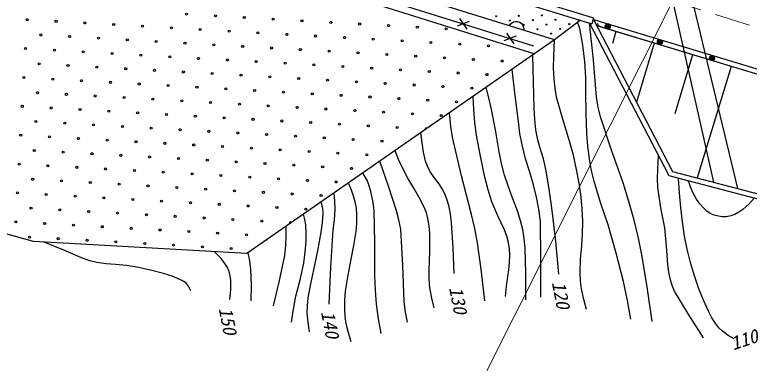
# Model space of a CAD drawing. Units: millimetres, scale not verified. Extents: x 40000 to 680000, y 20000 to 380000.
# Drawn here: x 76622 to 148558, y 263095 to 297191 of the extents above; entities that cross this region are included whole.
import ezdxf
from ezdxf.enums import TextEntityAlignment as Align

# ---------------------------------------------------------------- set-up
doc = ezdxf.new("R2010")
doc.units = ezdxf.units.MM
doc.header["$LTSCALE"] = 1000
doc.linetypes.add('CHAIN', pattern=[18.5, 12, -1.5, 3.5, -1.5])
for name, color, linetype, lineweight in [('M-BGD', 7, 'Continuous', 25), ('M-BMK', 2, 'CHAIN', 13), ('M-STR-HTXT', 7, 'Continuous', 13)]:
    doc.layers.add(name, color=color, linetype=linetype, lineweight=lineweight)
doc.styles.add('ＭＳ ゴシック', font='')
doc.styles.get('ＭＳ ゴシック').set_extended_font_data('MS Gothic')

msp = doc.modelspace()

# ---------------------------------------------------------------- linework, layer by layer
at = {"layer": 'M-BGD'}
for p, q in [((147426, 280181), (139097, 314758)), ((137503, 314342), (145066, 280801)), ((129487, 294718), (77266, 311169)), ((76875, 309951), (127426, 294146)), ((76664, 309295), (127549, 293375)), ((106497, 305082), (133311, 296889)), ((106322, 304508), (133136, 296315)), ((121130, 296536), (119936, 296066)), ((120176, 296834), (120890, 295768)), ((125280, 296378), (125466, 296492)), ((125466, 296492), (125650, 296529)), ((125650, 296529), (125834, 296526)), ((125834, 296526), (126056, 296456)), ((126056, 296456), (126208, 296353)), ((132038, 296650), (129487, 294718)), ((131874, 296137), (131747, 296430)), ((140710, 281430), (132908, 296384)), ((133285, 292757), (132908, 296384)), ((133311, 296889), (133136, 296315)), ((133292, 296730), (164339, 287363)), ((133292, 296730), (141050, 281857)), ((125041, 296119), (125150, 296265)), ((125150, 296265), (125280, 296378)), ((126208, 296353), (126338, 296217)), ((126338, 296217), (126428, 296016)), ((126428, 296016), (126470, 295850)), ((126470, 295850), (126472, 295668)), ((131977, 295837), (131874, 296137)), ((132249, 294201), (131977, 295837)), ((163804, 287002), (133615, 296110)), ((133731, 296253), (133734, 296306)), ((133742, 296206), (133731, 296253)), ((133734, 296306), (133743, 296348)), ((133761, 296157), (133742, 296206)), ((133788, 296117), (133761, 296157)), ((133824, 296080), (133788, 296117)), ((133863, 296055), (133824, 296080)), ((133910, 296036), (133863, 296055)), ((134149, 295964), (133910, 296036)), ((134149, 295964), (134627, 295819)), ((165280, 286533), (134627, 295819)), ((125726, 295099), (124531, 294629)), ((124772, 295398), (125486, 294331)), ((135494, 295542), (135146, 294390)), ((129487, 294718), (99351, 273827)), ((129442, 293910), (129487, 294718)), ((139252, 294406), (137510, 288645)), ((129407, 293111), (129442, 293910)), ((132459, 292568), (132249, 294201)), ((127412, 290633), (127352, 293239)), ((129393, 292001), (129407, 293111)), ((143010, 293269), (141268, 287508)), ((132537, 291054), (132459, 292568)), ((133606, 289136), (133285, 292757)), ((146768, 292133), (143468, 281221)), ((125644, 289296), (125334, 291839)), ((129439, 290893), (129393, 292001)), ((127485, 288029), (127412, 290633)), ((129532, 289999), (129439, 290893)), ((132554, 289547), (132537, 291054)), ((123043, 289075), (122803, 290085)), ((129684, 289115), (129532, 289999)), ((121551, 288555), (121518, 289194)), ((125942, 286745), (125644, 289296)), ((132567, 287559), (132554, 289547)), ((121587, 287926), (121551, 288555)), ((123273, 288072), (123043, 289075)), ((130289, 286961), (129684, 289115)), ((133768, 288151), (133606, 289136)), ((121686, 286661), (121587, 287926)), ((123699, 285930), (123273, 288072)), ((127544, 286979), (127485, 288029)), ((133987, 287188), (133768, 288151)), ((119216, 287462), (119206, 287592)), ((119226, 287332), (119216, 287462)), ((119325, 286258), (119226, 287332)), ((132641, 285572), (132567, 287559)), ((135068, 283951), (133987, 287188)), ((121845, 285403), (121686, 286661)), ((126102, 285588), (125942, 286745)), ((127663, 285939), (127544, 286979)), ((130950, 284832), (130289, 286961)), ((116455, 285145), (116390, 285639)), ((119481, 285203), (119325, 286258)), ((124065, 283780), (123699, 285930)), ((126320, 284451), (126102, 285588)), ((127833, 285080), (127663, 285939)), ((116521, 284662), (116455, 285145)), ((120388, 281422), (119481, 285203)), ((122229, 283339), (121845, 285403)), ((128062, 284233), (127833, 285080)), ((132743, 284326), (132641, 285572)), ((116664, 283755), (116521, 284662)), ((126657, 283104), (126320, 284451)), ((128390, 283089), (128062, 284233)), ((131327, 283444), (130950, 284832)), ((132906, 283087), (132743, 284326)), ((114213, 283043), (113868, 283891)), ((116864, 282871), (116664, 283755)), ((124298, 282637), (124065, 283780)), ((131644, 282050), (131327, 283444)), ((136206, 280734), (135068, 283951)), ((112389, 282819), (112376, 282856)), ((112403, 282781), (112389, 282819)), ((113241, 280411), (112403, 282781)), ((114589, 282208), (114213, 283043)), ((117041, 282364), (116864, 282871)), ((122673, 281287), (122229, 283339)), ((127051, 281775), (126657, 283104)), ((128661, 281930), (128390, 283089)), ((133120, 281928), (132906, 283087)), ((139586, 282081), (139629, 282741)), ((139629, 282741), (139680, 283403)), ((115117, 281205), (114589, 282208)), ((117276, 281878), (117041, 282364)), ((124589, 281509), (124298, 282637)), ((131895, 280713), (131644, 282050)), ((139562, 281182), (139586, 282081)), ((110929, 281347), (110699, 281694)), ((111126, 280994), (110929, 281347)), ((117689, 281252), (117276, 281878)), ((121354, 277658), (120388, 281422)), ((122980, 280075), (122673, 281287)), ((125208, 279689), (124589, 281509)), ((127412, 280561), (127051, 281775)), ((128976, 280117), (128661, 281930)), ((133391, 280793), (133120, 281928)), ((153522, 278062), (140710, 281430)), ((141050, 281857), (153404, 278610)), ((109406, 280498), (109308, 280729)), ((111333, 280455), (111126, 280994)), ((115694, 280240), (115117, 281205)), ((118149, 280667), (117689, 281252)), ((118458, 280215), (118149, 280667)), ((127712, 279342), (127412, 280561)), ((132086, 279366), (131895, 280713)), ((134031, 278714), (133391, 280793)), ((136770, 278913), (136206, 280734)), ((139598, 280297), (139562, 281182)), ((141733, 279761), (141636, 281186)), ((142692, 280640), (142579, 280938)), ((142805, 280352), (142692, 280640)), ((109500, 280276), (109406, 280498)), ((109767, 279585), (109500, 280276)), ((111484, 279892), (111333, 280455)), ((111681, 278980), (111484, 279892)), ((114021, 278024), (113241, 280411)), ((116228, 279321), (115694, 280240)), ((118713, 279738), (118458, 280215)), ((123341, 278890), (122980, 280075)), ((129228, 278307), (128976, 280117)), ((139909, 278306), (139598, 280297)), ((143073, 279742), (142805, 280352)), ((107974, 278947), (107915, 279764)), ((109975, 278879), (109767, 279585)), ((116713, 278368), (116228, 279321)), ((118954, 279142), (118713, 279738)), ((119138, 278528), (118954, 279142)), ((125882, 277894), (125208, 279689)), ((127935, 278176), (127712, 279342)), ((132195, 278162), (132086, 279366)), ((141850, 278339), (141733, 279761)), ((143394, 279158), (143073, 279742)), ((143718, 278690), (143394, 279158)), ((149036, 279241), (148502, 278667)), ((106665, 278771), (106636, 278878)), ((106690, 278674), (106665, 278771)), ((106784, 278226), (106690, 278674)), ((107995, 278142), (107974, 278947)), ((110083, 278261), (109975, 278879)), ((111817, 278063), (111681, 278980)), ((119304, 277704), (119138, 278528)), ((123929, 277517), (123341, 278890)), ((134729, 276651), (134031, 278714)), ((137272, 277087), (136770, 278913)), ((144091, 278257), (143718, 278690)), ((148502, 278667), (147919, 278128)), ((78453, 275006), (68361, 277803)), ((105041, 277170), (104906, 277678)), ((106750, 276849), (106819, 277770)), ((106819, 277770), (106784, 278226)), ((107925, 277141), (107995, 278142)), ((110131, 277632), (110083, 278261)), ((111885, 274862), (111817, 278063)), ((114251, 277124), (114021, 278024)), ((116933, 277810), (116713, 278368)), ((117090, 277244), (116933, 277810)), ((119409, 276881), (119304, 277704)), ((126155, 277036), (125882, 277894)), ((128098, 277002), (127935, 278176)), ((129598, 275055), (129228, 278307)), ((132244, 276963), (132195, 278162)), ((140278, 276334), (139909, 278306)), ((142008, 276931), (141850, 278339)), ((144396, 277982), (144091, 278257)), ((144729, 277763), (144396, 277982)), ((145124, 277589), (144729, 277763)), ((147545, 277868), (147128, 277652)), ((147919, 278128), (147545, 277868)), ((105133, 276654), (105041, 277170)), ((107794, 276140), (107925, 277141)), ((110125, 276800), (110131, 277632)), ((114421, 276210), (114251, 277124)), ((117214, 276527), (117090, 277244)), ((121674, 276278), (121354, 277658)), ((124573, 276164), (123929, 277517)), ((126367, 276173), (126155, 277036)), ((128146, 273285), (128098, 277002)), ((132224, 275773), (132244, 276963)), ((137697, 275318), (137272, 277087)), ((145532, 277476), (145124, 277589)), ((145931, 277423), (145532, 277476)), ((146330, 277431), (145931, 277423)), ((146742, 277513), (146330, 277431)), ((147128, 277652), (146742, 277513)), ((103200, 276052), (103198, 276494)), ((105174, 275826), (105133, 276654)), ((106621, 275937), (106750, 276849)), ((110060, 275983), (110125, 276800)), ((117277, 275811), (117214, 276527)), ((119563, 274379), (119409, 276881)), ((121936, 274885), (121674, 276278)), ((135519, 273882), (134729, 276651)), ((140455, 274551), (140278, 276334)), ((142224, 275538), (142008, 276931)), ((103170, 274621), (103198, 275611)), ((103198, 275611), (103200, 276052)), ((105155, 275006), (105174, 275826)), ((106296, 274081), (106621, 275937)), ((107571, 272507), (107794, 276140)), ((109847, 274615), (110060, 275983)), ((114619, 272649), (114421, 276210)), ((117265, 274006), (117277, 275811)), ((124802, 275537), (124573, 276164)), ((124970, 274901), (124802, 275537)), ((126515, 275266), (126367, 276173)), ((132145, 274587), (132224, 275773)), ((142488, 274245), (142224, 275538)), ((99351, 273827), (78453, 275006)), ((81426, 274163), (79500, 274947)), ((105074, 273951), (105155, 275006)), ((111893, 271667), (111885, 274862)), ((122329, 272044), (121936, 274885)), ((125072, 274292), (124970, 274901)), ((126602, 274362), (126515, 275266)), ((129908, 271804), (129598, 275055)), ((138063, 273536), (137697, 275318)), ((83334, 273351), (81426, 274163)), ((103082, 273649), (103170, 274621)), ((105911, 272235), (106296, 274081)), ((109576, 273267), (109847, 274615)), ((119657, 271878), (119563, 274379)), ((125113, 273675), (125072, 274292)), ((126669, 271830), (126602, 274362)), ((132044, 273282), (132145, 274587)), ((140572, 272763), (140455, 274551)), ((142809, 272968), (142488, 274245)), ((96292, 273901), (96184, 274006)), ((96392, 273804), (96292, 273901)), ((96828, 273352), (96392, 273804)), ((99644, 273113), (99472, 273911)), ((102552, 271184), (103082, 273649)), ((104933, 272900), (105074, 273951)), ((117193, 272213), (117265, 274006)), ((125086, 272949), (125113, 273675)), ((136248, 271109), (135519, 273882)), ((138591, 270350), (138063, 273536)), ((83993, 273123), (83334, 273351)), ((84669, 272953), (83993, 273123)), ((85585, 272827), (84669, 272953)), ((86508, 272760), (85585, 272827)), ((87559, 272663), (86508, 272760)), ((88593, 272507), (87559, 272663)), ((97214, 272866), (96828, 273352)), ((97447, 272480), (97214, 272866)), ((99758, 272316), (99644, 273113)), ((104571, 271274), (104933, 272900)), ((109273, 271709), (109576, 273267)), ((114756, 269100), (114619, 272649)), ((124999, 272227), (125086, 272949)), ((128133, 269566), (128146, 273285)), ((132003, 271979), (132044, 273282)), ((140673, 272005), (140572, 272763)), ((143190, 271662), (142809, 272968)), ((89907, 272219), (88593, 272507)), ((91205, 271873), (89907, 272219)), ((97621, 272079), (97447, 272480)), ((97731, 271648), (97621, 272079)), ((99801, 270755), (99758, 272316)), ((105611, 270872), (105911, 272235)), ((107409, 268869), (107571, 272507)), ((117209, 271334), (117193, 272213)), ((122661, 269205), (122329, 272044)), ((124819, 270932), (124999, 272227)), ((132036, 271168), (132003, 271979)), ((140830, 271270), (140673, 272005)), ((92040, 271602), (91205, 271873)), ((92873, 271269), (92040, 271602)), ((93181, 271096), (92873, 271269)), ((97780, 271202), (97731, 271648)), ((97772, 270271), (97780, 271202)), ((104153, 269671), (104571, 271274)), ((109032, 270150), (109273, 271709)), ((111943, 270260), (111893, 271667)), ((117285, 270460), (117209, 271334)), ((126675, 269304), (126669, 271830)), ((141012, 270701), (140830, 271270)), ((143624, 270388), (143190, 271662)), ((93438, 270884), (93181, 271096)), ((93678, 270560), (93438, 270884)), ((93874, 270194), (93678, 270560)), ((99784, 269210), (99801, 270755)), ((101961, 268726), (102552, 271184)), ((105368, 269491), (105611, 270872)), ((124700, 269639), (124819, 270932)), ((132128, 270365), (132036, 271168)), ((136637, 269253), (136248, 271109)), ((141246, 270163), (141012, 270701)), ((97704, 269349), (97772, 270271)), ((108957, 269285), (109032, 270150)), ((112052, 268868), (111943, 270260)), ((117460, 269478), (117285, 270460)), ((132340, 269351), (132128, 270365)), ((139057, 267168), (138591, 270350)), ((142632, 267851), (141246, 270163)), ((144065, 269276), (143624, 270388)), ((103917, 268394), (104153, 269671)), ((105290, 268733), (105368, 269491)), ((108943, 268423), (108957, 269285)), ((114890, 268094), (114756, 269100)), ((117695, 268505), (117460, 269478)), ((132613, 268347), (132340, 269351)), ((136967, 267395), (136637, 269253)), ((144562, 268183), (144065, 269276)), ((103740, 267104), (103917, 268394)), ((105273, 267985), (105290, 268733)), ((108988, 267683), (108943, 268423)), ((112256, 267438), (112052, 268868)), ((105347, 267074), (105273, 267985)), ((109091, 266961), (108988, 267683)), ((115083, 267105), (114890, 268094)), ((144066, 265576), (142632, 267851)), ((144892, 267553), (144562, 268183)), ((105480, 266175), (105347, 267074)), ((109309, 266070), (109091, 266961)), ((112520, 266016), (112256, 267438)), ((145270, 266959), (144892, 267553)), ((145581, 266573), (145270, 266959)), ((145936, 266230), (145581, 266573)), ((146492, 265829), (145936, 266230)), ((109583, 265204), (109309, 266070)), ((147090, 265473), (146492, 265829))]:
    msp.add_line(p, q, dxfattribs=at)
for centre, radius in [((93457, 297238), 99.5), ((96281, 297078), 99.5), ((126000, 297082), 49.8), ((128236, 297119), 49.8), ((77846, 296702), 99.5), ((80670, 296543), 99.5), ((83494, 296384), 99.5), ((99105, 296919), 99.5), ((101929, 296760), 99.5), ((104753, 296600), 99.5), ((107577, 296441), 99.5), ((110401, 296282), 99.5), ((123765, 297045), 49.8), ((125113, 296620), 49.8), ((127349, 296657), 49.8), ((129585, 296694), 49.8), ((86318, 296224), 99.5), ((89142, 296065), 99.5), ((91966, 295905), 99.5), ((94789, 295746), 99.5), ((97613, 295587), 99.5), ((113225, 296122), 99.5), ((116049, 295963), 99.5), ((118873, 295804), 99.5), ((126462, 296195), 49.8), ((127811, 295771), 49.8), ((128698, 296232), 49.8), ((130047, 295808), 49.8), ((130934, 296270), 49.8), ((134700, 296057), 249), ((134700, 296057), 220), ((134700, 296057), 191), ((134700, 296057), 161), ((134700, 296057), 132), ((134700, 296057), 97.5), ((134700, 296057), 67.5), ((134700, 296057), 38.7), ((134700, 296057), 7.5), ((79178, 295211), 99.5), ((82002, 295051), 99.5), ((84826, 294892), 99.5), ((100437, 295427), 99.5), ((103261, 295268), 99.5), ((106085, 295109), 99.5), ((108909, 294949), 99.5), ((129160, 295346), 49.8), ((87650, 294733), 99.5), ((90474, 294573), 99.5), ((93298, 294414), 99.5), ((96122, 294254), 99.5), ((111733, 294790), 99.5), ((114557, 294631), 99.5), ((117381, 294471), 99.5), ((120205, 294312), 99.5), ((123029, 294153), 99.5), ((139808, 294509), 249), ((139808, 294509), 220), ((139808, 294509), 191), ((139808, 294509), 161), ((139808, 294509), 132), ((139808, 294509), 97.5), ((139808, 294509), 67.5), ((139808, 294509), 38.7), ((139808, 294509), 7.5), ((77687, 293878), 99.5), ((80510, 293719), 99.5), ((83334, 293560), 99.5), ((98946, 294095), 99.5), ((101770, 293936), 99.5), ((104594, 293776), 99.5), ((107417, 293617), 99.5), ((110241, 293458), 99.5), ((86158, 293400), 99.5), ((88982, 293241), 99.5), ((91806, 293082), 99.5), ((94630, 292922), 99.5), ((97454, 292763), 99.5), ((113065, 293298), 99.5), ((115889, 293139), 99.5), ((118713, 292980), 99.5), ((121537, 292820), 99.5), ((144917, 292962), 249), ((144917, 292962), 220), ((144917, 292962), 191), ((144917, 292962), 161), ((144917, 292962), 132), ((144917, 292962), 97.5), ((144917, 292962), 67.5), ((144917, 292962), 38.7), ((144917, 292962), 7.5), ((79019, 292387), 99.5), ((81843, 292227), 99.5), ((84667, 292068), 99.5), ((100278, 292603), 99.5), ((103102, 292444), 99.5), ((105926, 292285), 99.5), ((108750, 292125), 99.5), ((111574, 291966), 99.5), ((124361, 292661), 99.5), ((87491, 291909), 99.5), ((90315, 291749), 99.5), ((93138, 291590), 99.5), ((95962, 291431), 99.5), ((98786, 291271), 99.5), ((114398, 291807), 99.5), ((117222, 291647), 99.5), ((120046, 291488), 99.5), ((122869, 291329), 99.5), ((77527, 291054), 99.5), ((80351, 290895), 99.5), ((83175, 290736), 99.5), ((85999, 290576), 99.5), ((101610, 291112), 99.5), ((104434, 290952), 99.5), ((107258, 290793), 99.5), ((110082, 290634), 99.5), ((88823, 290417), 99.5), ((91647, 290258), 99.5), ((94471, 290098), 99.5), ((97295, 289939), 99.5), ((112906, 290474), 99.5), ((115730, 290315), 99.5), ((118554, 290156), 99.5), ((121378, 289996), 99.5), ((78859, 289563), 99.5), ((81683, 289403), 99.5), ((84507, 289244), 99.5), ((100119, 289780), 99.5), ((102943, 289620), 99.5), ((105766, 289461), 99.5), ((108590, 289301), 99.5), ((111414, 289142), 99.5), ((87331, 289085), 99.5), ((90155, 288925), 99.5), ((92979, 288766), 99.5), ((95803, 288607), 99.5), ((98627, 288447), 99.5), ((114238, 288983), 99.5), ((117062, 288823), 99.5), ((119886, 288664), 99.5), ((77368, 288230), 99.5), ((80192, 288071), 99.5), ((83016, 287912), 99.5), ((85840, 287752), 99.5), ((101451, 288288), 99.5), ((104275, 288129), 99.5), ((107099, 287969), 99.5), ((109923, 287810), 99.5), ((112747, 287650), 99.5), ((88664, 287593), 99.5), ((91487, 287434), 99.5), ((94311, 287274), 99.5), ((97135, 287115), 99.5), ((99959, 286956), 99.5), ((115571, 287491), 99.5), ((118395, 287332), 99.5), ((78700, 286739), 99.5), ((81524, 286579), 99.5), ((84348, 286420), 99.5), ((87172, 286261), 99.5), ((102783, 286796), 99.5), ((105607, 286637), 99.5), ((108431, 286478), 99.5), ((111255, 286318), 99.5), ((89996, 286101), 99.5), ((92820, 285942), 99.5), ((95644, 285783), 99.5), ((98468, 285623), 99.5), ((114079, 286159), 99.5), ((77208, 285406), 99.5), ((80032, 285247), 99.5), ((82856, 285088), 99.5), ((85680, 284928), 99.5), ((101292, 285464), 99.5), ((104116, 285305), 99.5), ((106939, 285145), 99.5), ((109763, 284986), 99.5), ((112587, 284827), 99.5), ((88504, 284769), 99.5), ((91328, 284610), 99.5), ((94152, 284450), 99.5), ((96976, 284291), 99.5), ((99800, 284132), 99.5), ((78541, 283915), 99.5), ((81365, 283755), 99.5), ((84189, 283596), 99.5), ((87013, 283437), 99.5), ((102624, 283972), 99.5), ((105448, 283813), 99.5), ((108272, 283654), 99.5), ((111096, 283494), 99.5), ((89836, 283277), 99.5), ((92660, 283118), 99.5), ((95484, 282959), 99.5), ((98308, 282799), 99.5), ((101132, 282640), 99.5), ((77049, 282583), 99.5), ((79873, 282423), 99.5), ((82697, 282264), 99.5), ((85521, 282104), 99.5), ((88345, 281945), 99.5), ((103956, 282481), 99.5), ((106780, 282321), 99.5), ((109604, 282162), 99.5), ((91169, 281786), 99.5), ((93993, 281626), 99.5), ((96817, 281467), 99.5), ((99641, 281308), 99.5), ((78381, 281091), 99.5), ((81205, 280932), 99.5), ((84029, 280772), 99.5), ((86853, 280613), 99.5), ((89677, 280453), 99.5), ((102465, 281148), 99.5), ((105288, 280989), 99.5), ((108112, 280830), 99.5), ((76890, 279759), 99.5), ((92501, 280294), 99.5), ((95325, 280135), 99.5), ((98149, 279975), 99.5), ((100973, 279816), 99.5), ((79714, 279599), 99.5), ((82538, 279440), 99.5), ((85362, 279281), 99.5), ((88185, 279121), 99.5), ((103797, 279657), 99.5), ((106621, 279497), 99.5), ((91009, 278962), 99.5), ((93833, 278802), 99.5), ((96657, 278643), 99.5), ((99481, 278484), 99.5), ((102305, 278324), 99.5), ((78222, 278267), 99.5), ((81046, 278108), 99.5), ((83870, 277948), 99.5), ((86694, 277789), 99.5), ((89518, 277630), 99.5), ((105129, 278165), 99.5), ((76730, 276935), 99.5), ((92342, 277470), 99.5), ((95166, 277311), 99.5), ((97990, 277152), 99.5), ((100814, 276992), 99.5), ((79554, 276775), 99.5), ((82378, 276616), 99.5), ((85202, 276457), 99.5), ((88026, 276297), 99.5), ((90850, 276138), 99.5), ((78063, 275443), 99.5), ((93674, 275979), 99.5), ((96498, 275819), 99.5), ((99322, 275660), 99.5), ((80887, 275284), 99.5), ((83711, 275124), 99.5), ((86534, 274965), 99.5), ((89358, 274806), 99.5), ((92182, 274646), 99.5), ((95006, 274487), 99.5), ((97830, 274328), 99.5)]:
    msp.add_circle(centre, radius, dxfattribs=at)
for centre, radius, start, end in [((130472, 297156), 49.8, 195.00494, 311.01306), ((131821, 296731), 49.8, 179.52734, 326.49069), ((116903, 285999), 99.5, 32.44293, 217.02043), ((103637, 276833), 99.5, 18.20688, 231.2565)]:
    msp.add_arc(centre, radius, start, end, dxfattribs=at)
at = {"layer": 'M-BMK'}
msp.add_line((79342, 317637), (174128, 288265), dxfattribs=at)
at = {"layer": 'M-STR-HTXT'}
msp.add_line((141765, 299921), (109924, 236724), dxfattribs=at)

# ---------------------------------------------------------------- texts
at = {"layer": 'M-BGD', "style": 'ＭＳ ゴシック', "oblique": 15}
for s, rotation, p in [('120', 281, (128829, 270915)), ('130', 281, (118763, 270412)), ('150', 281, (96199, 268393)), ('140', 281, (106219, 268033)), ('110', 18.3, (147102, 263980))]:
    msp.add_text(s, height=1320, rotation=rotation, dxfattribs=at).set_placement(p, align=Align.BOTTOM_LEFT)

doc.saveas('drawing.dxf')
